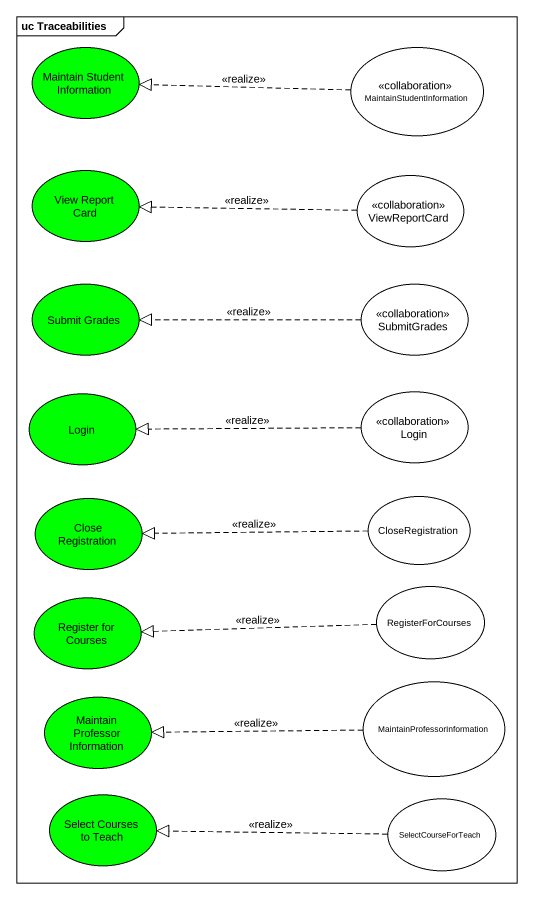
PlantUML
@startuml
mainframe uc Traceabilities
usecase "Maintain Student Information" as Maintain_Student_Information #00FF00
usecase MaintainStudentInformation <<collaboration>>
usecase "View Report Card" as View_Report_Card #00FF00
usecase ViewReportCard <<collaboration>>
usecase "Submit Grades" as Submit_Grades #00FF00
usecase SubmitGrades <<collaboration>>
usecase Login #00FF00
usecase "Login" as Login_2 <<collaboration>>
usecase "Close Registration" as Close_Registration #00FF00
usecase CloseRegistration
usecase "Register for Courses" as Register_for_Courses #00FF00
usecase RegisterForCourses
usecase "Maintain Professor Information" as Maintain_Professor #00FF00
usecase MaintainProfessorInformation
usecase "Select Courses to Teach" as Select_Courses_to_Teach #00FF00
usecase SelectCourseForTeach
MaintainStudentInformation .left.|> Maintain_Student_Information : <<realize>>
ViewReportCard .left.|> View_Report_Card : <<realize>>
SubmitGrades .left.|> Submit_Grades : <<realize>>
Login_2 .left.|> Login : <<realize>>
CloseRegistration .left.|> Close_Registration : <<realize>>
RegisterForCourses .left.|> Register_for_Courses : <<realize>>
MaintainProfessorInformation .left.|> Maintain_Professor : <<realize>>
SelectCourseForTeach .left.|> Select_Courses_to_Teach : <<realize>>
@enduml
